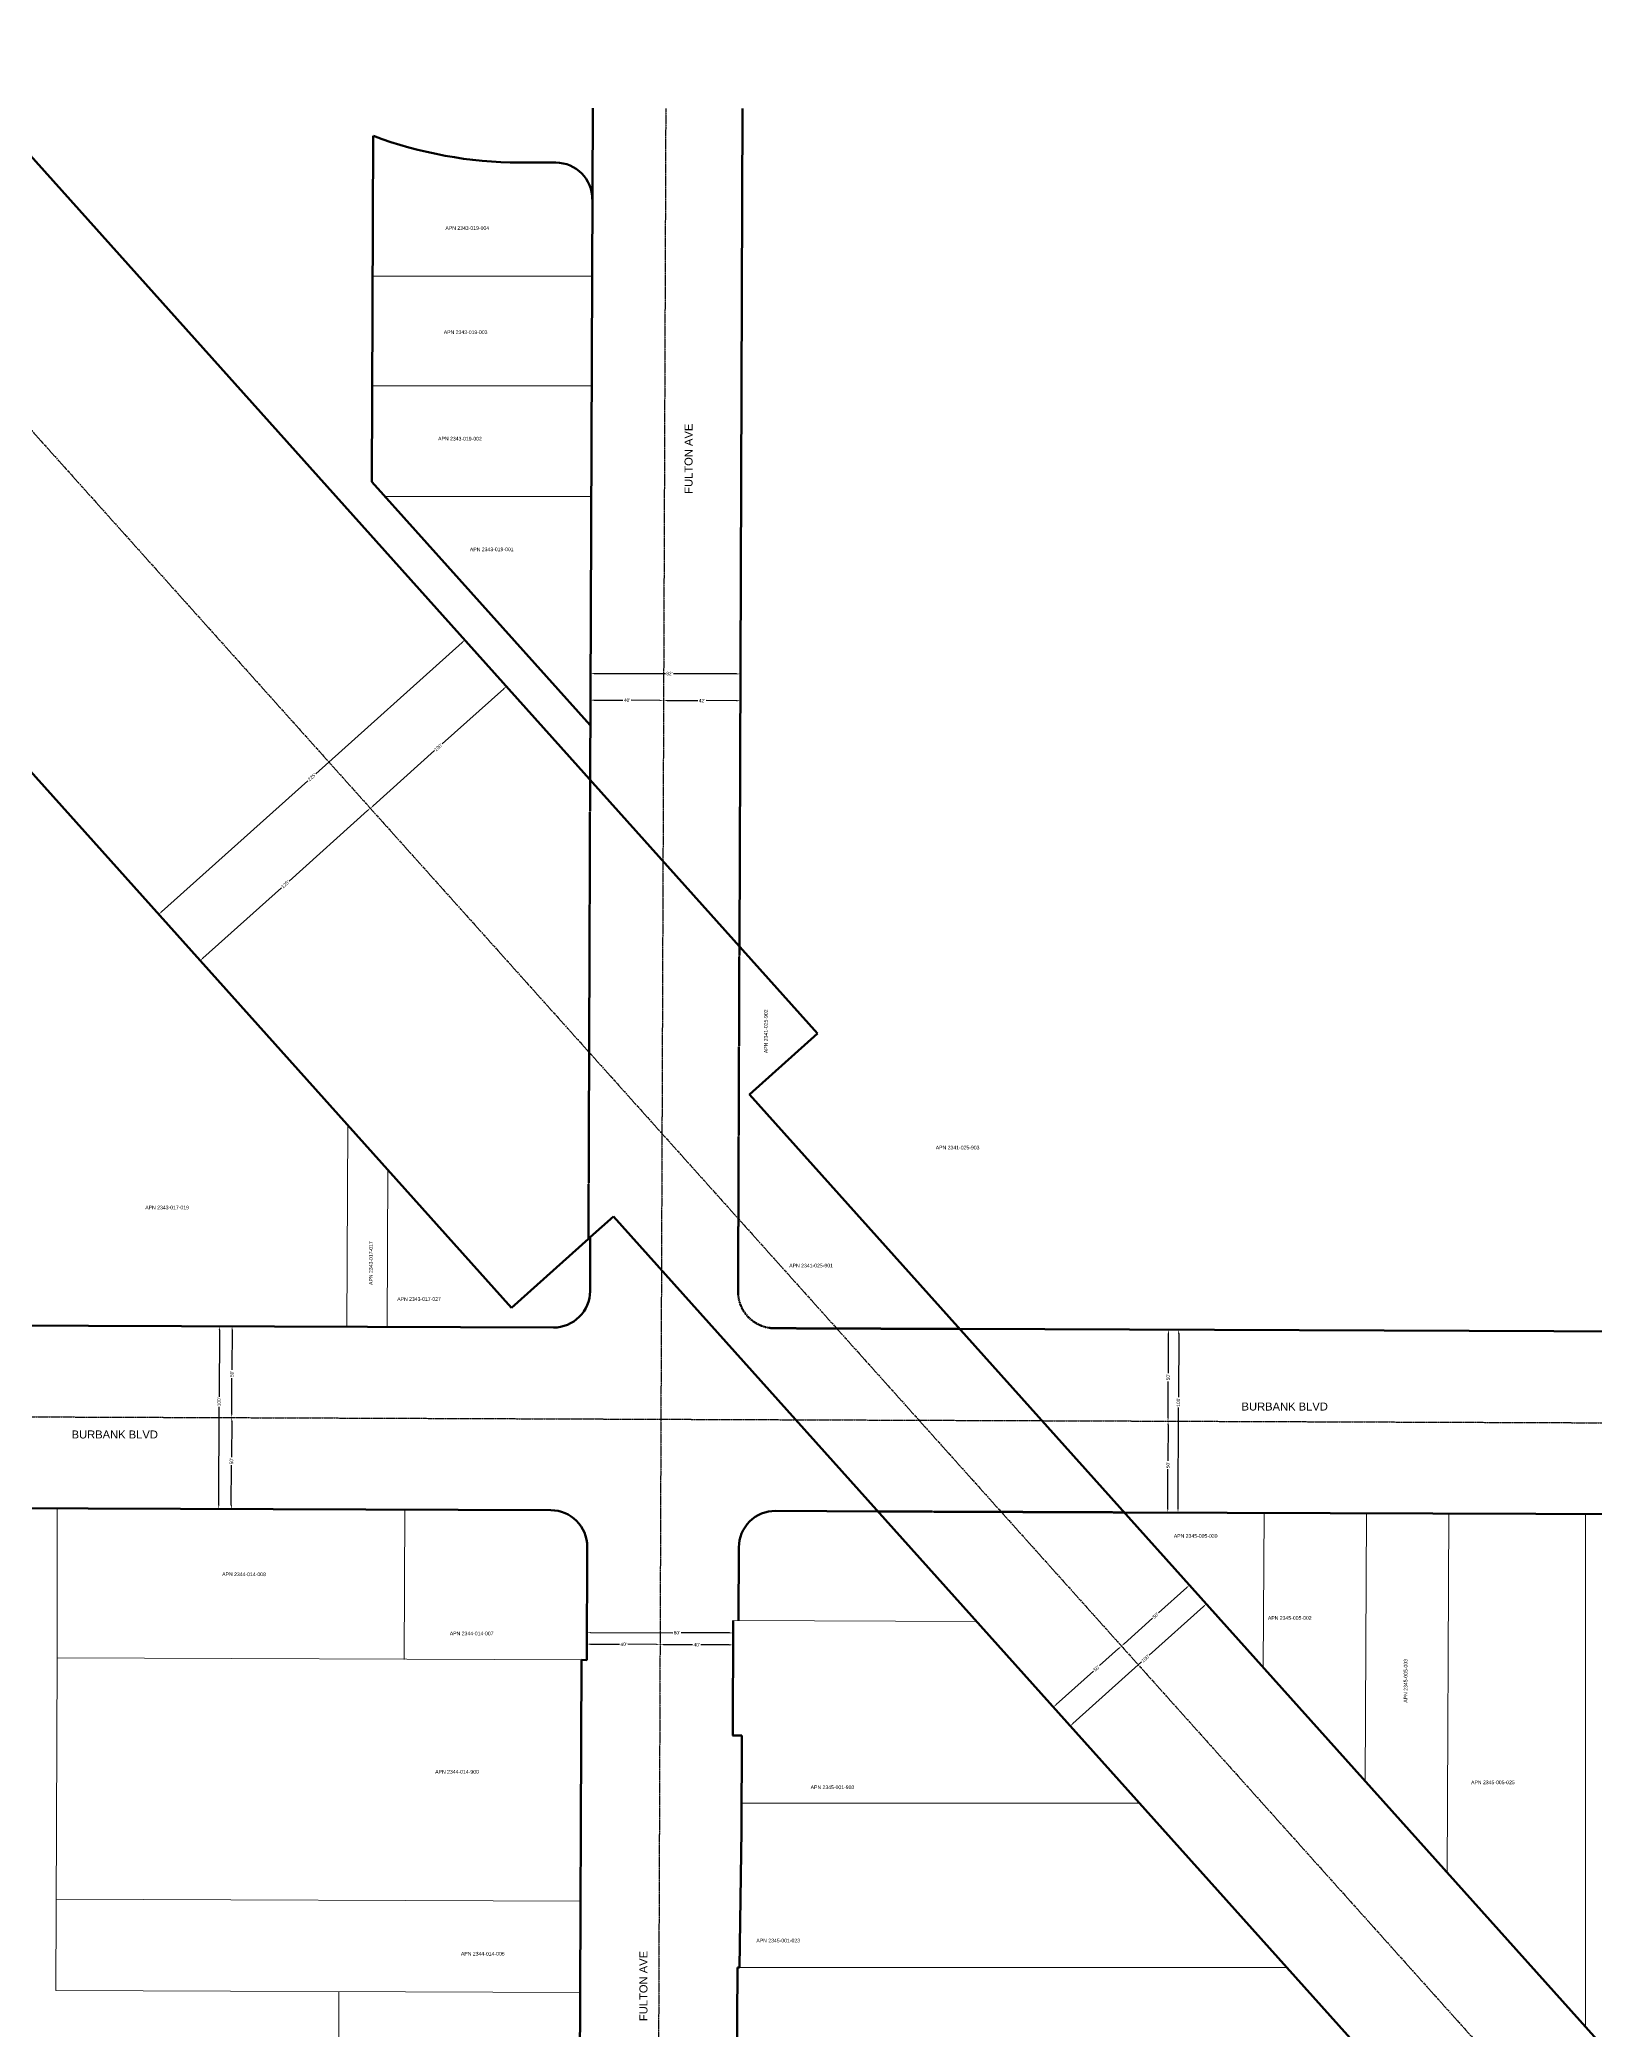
# Model space of a CAD drawing. Header units: feet. Extents: x 6431898 to 6439083, y 1883907 to 1887646.
# Drawn here: x 6433525 to 6434376, y 1884961 to 1886050 of the extents above; entities that cross this region are included whole.
import ezdxf

# ---------------------------------------------------------------- set-up
doc = ezdxf.new("R2010")
doc.units = ezdxf.units.FT
doc.header["$MEASUREMENT"] = 0
doc.linetypes.add('CENTER2', pattern=[1.125, 0.75, -0.125, 0.125, -0.125])
doc.linetypes.add('DASHED2', pattern=[0.375, 0.25, -0.125])
for name, color, linetype, lineweight in [('R-ANNO-LABL', 2, 'Continuous', 30), ('R-PROP-PRCL', 4, 'Continuous', 18), ('R-Row-Authority', 30, 'Continuous', 140), ('R-Row-Ease', 5, 'DASHED2', 50), ('R-Row-Misc-Txto', 171, 'Continuous', 5), ('R-Row-Scl', 1, 'CENTER2', 25), ('R-Row-Sname', 8, 'Continuous', 0), ('R-Row-Srow', 6, 'Continuous', 50)]:
    doc.layers.add(name, color=color, linetype=linetype, lineweight=lineweight)
doc.styles.add('G1_1 8_0', font='arial.ttf')
doc.styles.add('G4_7 32', font='arial.ttf', dxfattribs={"height": 0.219})
doc.styles.add('NCS1-Anno', font='arial.ttf', dxfattribs={"width": 0.8, "height": 0.09375})
doc.dimstyles.new('Annotative (NCS1)', dxfattribs={"dimscale": 100, "dimtxt": 0.09375, "dimasz": 0.1, "dimexe": 0.1, "dimexo": 0.04, "dimgap": 0.05, "dimtad": 0, "dimdec": 3, "dimzin": 0, "dimdsep": 46, "dimtxsty": 'NCS1-Anno', "dimcen": 0.05, "dimaunit": 1, "dimadec": 3, "dimazin": 0, "dimtfac": 1, "dimtdec": 3, "dimtofl": 0, "dimtmove": 0, "dimatfit": 3, "dimfxl": 0.1, "dimtolj": 1, "dimtzin": 0, "dimarcsym": 0})

# ---------------------------------------------------------------- blocks, each defined once
blk = doc.blocks.new('*D2026')
at = {"layer": 'Defpoints', "color": 0}
for p in [(6433826.9, 1885688.6), (6433866.9, 1885688.5), (6433866.9, 1885688)]:
    blk.add_point(p, dxfattribs=at)
at = {"layer": 'R-ANNO-LABL', "color": 0, "lineweight": -2}
for p, q in [((6433828.9, 1885688.1), (6433844.6, 1885688.1)), ((6433864.9, 1885688), (6433849.2, 1885688.1))]:
    blk.add_line(p, q, dxfattribs=at)
at = {"layer": 'R-ANNO-LABL', "color": 0}
for points in [[(6433828.9, 1885688.5), (6433828.9, 1885687.8), (6433826.9, 1885688.1)], [(6433864.9, 1885688.3), (6433864.9, 1885687.7), (6433866.9, 1885688)]]:
    blk.add_solid(points, dxfattribs=at)
at = {"layer": 'R-ANNO-LABL', "color": 0, "insert": (6433846.9, 1885688.1), "char_height": 1.88, "attachment_point": 5, "rotation": 359.7862, "style": 'NCS1-Anno'}
blk.add_mtext("\\A1;40'", dxfattribs=at)
blk = doc.blocks.new('*D2027')
at = {"layer": 'Defpoints', "color": 0}
for p in [(6433866.9, 1885688), (6433908.9, 1885687.8), (6433908.9, 1885687.8)]:
    blk.add_point(p, dxfattribs=at)
at = {"layer": 'R-ANNO-LABL', "color": 0, "lineweight": -2}
for p, q in [((6433868.9, 1885688), (6433885.6, 1885687.9)), ((6433906.9, 1885687.8), (6433890.2, 1885687.9))]:
    blk.add_line(p, q, dxfattribs=at)
at = {"layer": 'R-ANNO-LABL', "color": 0}
for points in [[(6433868.9, 1885688.3), (6433868.9, 1885687.6), (6433866.9, 1885688)], [(6433906.9, 1885688.2), (6433906.9, 1885687.5), (6433908.9, 1885687.8)]]:
    blk.add_solid(points, dxfattribs=at)
at = {"layer": 'R-ANNO-LABL', "color": 0, "insert": (6433887.9, 1885687.9), "char_height": 1.88, "attachment_point": 5, "rotation": 359.7849, "style": 'NCS1-Anno'}
blk.add_mtext("\\A1;42'", dxfattribs=at)
blk = doc.blocks.new('*D2028')
at = {"layer": 'Defpoints', "color": 0}
for p in [(6433826.9, 1885703.8), (6433908.9, 1885703.5), (6433908.9, 1885702.5)]:
    blk.add_point(p, dxfattribs=at)
at = {"layer": 'R-ANNO-LABL', "color": 0, "lineweight": -2}
for p, q in [((6433828.9, 1885702.8), (6433867.9, 1885702.7)), ((6433906.9, 1885702.5), (6433872.4, 1885702.6))]:
    blk.add_line(p, q, dxfattribs=at)
at = {"layer": 'R-ANNO-LABL', "color": 0}
for points in [[(6433828.9, 1885703.1), (6433828.9, 1885702.5), (6433826.9, 1885702.8)], [(6433906.9, 1885702.8), (6433906.9, 1885702.2), (6433908.9, 1885702.5)]]:
    blk.add_solid(points, dxfattribs=at)
at = {"layer": 'R-ANNO-LABL', "color": 0, "insert": (6433870.1, 1885702.7), "char_height": 1.88, "attachment_point": 5, "rotation": 359.7861, "style": 'NCS1-Anno'}
blk.add_mtext("\\A1;82'", dxfattribs=at)
blk = doc.blocks.new('*D2029')
at = {"layer": 'Defpoints', "color": 0}
for p in [(6433780.6, 1885695.9), (6433706.2, 1885629.2), (6433706.4, 1885628.9)]:
    blk.add_point(p, dxfattribs=at)
at = {"layer": 'R-ANNO-LABL', "color": 0, "lineweight": -2}
for p, q in [((6433779.4, 1885694.4), (6433745.7, 1885664.2)), ((6433707.9, 1885630.3), (6433741.6, 1885660.5))]:
    blk.add_line(p, q, dxfattribs=at)
at = {"layer": 'R-ANNO-LABL', "color": 0}
for points in [[(6433779.1, 1885694.6), (6433779.6, 1885694.1), (6433780.9, 1885695.7)], [(6433707.7, 1885630.5), (6433708.1, 1885630), (6433706.4, 1885628.9)]]:
    blk.add_solid(points, dxfattribs=at)
at = {"layer": 'R-ANNO-LABL', "color": 0, "insert": (6433743.6, 1885662.3), "char_height": 1.88, "attachment_point": 5, "rotation": 41.8754, "style": 'NCS1-Anno'}
blk.add_mtext("\\A1;100'", dxfattribs=at)
blk = doc.blocks.new('*D2030')
at = {"layer": 'Defpoints', "color": 0}
for p in [(6433706.4, 1885628.9), (6433613.3, 1885545.6), (6433613.3, 1885545.5)]:
    blk.add_point(p, dxfattribs=at)
at = {"layer": 'R-ANNO-LABL', "color": 0, "lineweight": -2}
for p, q in [((6433704.9, 1885627.7), (6433661.9, 1885589.1)), ((6433614.8, 1885546.9), (6433657.7, 1885585.4))]:
    blk.add_line(p, q, dxfattribs=at)
at = {"layer": 'R-ANNO-LABL', "color": 0}
for points in [[(6433704.6, 1885627.9), (6433705.1, 1885627.4), (6433706.3, 1885629)], [(6433614.5, 1885547.1), (6433615, 1885546.7), (6433613.3, 1885545.6)]]:
    blk.add_solid(points, dxfattribs=at)
at = {"layer": 'R-ANNO-LABL', "color": 0, "insert": (6433659.8, 1885587.3), "char_height": 1.88, "attachment_point": 5, "rotation": 41.8754, "style": 'NCS1-Anno'}
blk.add_mtext("\\A1;125'", dxfattribs=at)
blk = doc.blocks.new('*D2031')
at = {"layer": 'Defpoints', "color": 0}
for p in [(6433757.5, 1885721.7), (6433758.1, 1885721.1), (6433590, 1885571.5)]:
    blk.add_point(p, dxfattribs=at)
at = {"layer": 'R-ANNO-LABL', "color": 0, "lineweight": -2}
for p, q in [((6433756.6, 1885719.7), (6433676.5, 1885647.9)), ((6433592.1, 1885572.2), (6433672.2, 1885644))]:
    blk.add_line(p, q, dxfattribs=at)
at = {"layer": 'R-ANNO-LABL', "color": 0}
for points in [[(6433756.4, 1885720), (6433756.9, 1885719.5), (6433758.1, 1885721.1)], [(6433591.9, 1885572.5), (6433592.3, 1885572), (6433590.6, 1885570.9)]]:
    blk.add_solid(points, dxfattribs=at)
at = {"layer": 'R-ANNO-LABL', "color": 0, "insert": (6433674.4, 1885646), "char_height": 1.88, "attachment_point": 5, "rotation": 41.8754, "style": 'NCS1-Anno'}
blk.add_mtext("\\A1;225'", dxfattribs=at)
blk = doc.blocks.new('*D2032')
at = {"layer": 'Defpoints', "color": 0}
for p in [(6433630.9, 1885345.4), (6433630.5, 1885295.4), (6433630.7, 1885295.4)]:
    blk.add_point(p, dxfattribs=at)
at = {"layer": 'R-ANNO-LABL', "color": 0, "lineweight": -2}
for p, q in [((6433630.7, 1885343.4), (6433630.6, 1885321.6)), ((6433630.6, 1885297.4), (6433630.6, 1885317))]:
    blk.add_line(p, q, dxfattribs=at)
at = {"layer": 'R-ANNO-LABL', "color": 0}
for points in [[(6433630.4, 1885343.4), (6433631.1, 1885343.4), (6433630.7, 1885345.4)], [(6433630.2, 1885297.4), (6433630.9, 1885297.4), (6433630.5, 1885295.4)]]:
    blk.add_solid(points, dxfattribs=at)
at = {"layer": 'R-ANNO-LABL', "color": 0, "insert": (6433630.6, 1885319.3), "char_height": 1.88, "attachment_point": 5, "rotation": 89.7838, "style": 'NCS1-Anno'}
blk.add_mtext("\\A1;50'", dxfattribs=at)
blk = doc.blocks.new('*D2033')
at = {"layer": 'Defpoints', "color": 0}
for p in [(6433630.4, 1885295.4), (6433630.2, 1885245.4), (6433630.3, 1885245.4)]:
    blk.add_point(p, dxfattribs=at)
at = {"layer": 'R-ANNO-LABL', "color": 0, "lineweight": -2}
for p, q in [((6433630.5, 1885293.4), (6433630.4, 1885273.8)), ((6433630.3, 1885247.4), (6433630.4, 1885269.3))]:
    blk.add_line(p, q, dxfattribs=at)
at = {"layer": 'R-ANNO-LABL', "color": 0}
for points in [[(6433630.2, 1885293.4), (6433630.9, 1885293.4), (6433630.5, 1885295.4)], [(6433630, 1885247.4), (6433630.7, 1885247.4), (6433630.3, 1885245.4)]]:
    blk.add_solid(points, dxfattribs=at)
at = {"layer": 'R-ANNO-LABL', "color": 0, "insert": (6433630.4, 1885271.5), "char_height": 1.88, "attachment_point": 5, "rotation": 89.7838, "style": 'NCS1-Anno'}
blk.add_mtext("\\A1;50'", dxfattribs=at)
blk = doc.blocks.new('*D2034')
at = {"layer": 'Defpoints', "color": 0}
for p in [(6433619.9, 1885345.4), (6433619.5, 1885245.4), (6433623.4, 1885245.4)]:
    blk.add_point(p, dxfattribs=at)
at = {"layer": 'R-ANNO-LABL', "color": 0, "lineweight": -2}
for p, q in [((6433623.8, 1885343.4), (6433623.6, 1885306.8)), ((6433623.4, 1885247.4), (6433623.6, 1885301.2))]:
    blk.add_line(p, q, dxfattribs=at)
at = {"layer": 'R-ANNO-LABL', "color": 0}
for points in [[(6433623.4, 1885343.4), (6433624.1, 1885343.4), (6433623.8, 1885345.4)], [(6433623.1, 1885247.4), (6433623.7, 1885247.4), (6433623.4, 1885245.4)]]:
    blk.add_solid(points, dxfattribs=at)
at = {"layer": 'R-ANNO-LABL', "color": 0, "insert": (6433623.6, 1885304), "char_height": 1.88, "attachment_point": 5, "rotation": 89.7838, "style": 'NCS1-Anno'}
blk.add_mtext("\\A1;100'", dxfattribs=at)
blk = doc.blocks.new('*D2035')
at = {"layer": 'Defpoints', "color": 0}
for p in [(6434137.2, 1885343.5), (6434137, 1885293.5), (6434143, 1885293.4)]:
    blk.add_point(p, dxfattribs=at)
at = {"layer": 'R-ANNO-LABL', "color": 0, "lineweight": -2}
for p, q in [((6434143.2, 1885341.4), (6434143.1, 1885319.7)), ((6434143.1, 1885295.4), (6434143.1, 1885315.2))]:
    blk.add_line(p, q, dxfattribs=at)
at = {"layer": 'R-ANNO-LABL', "color": 0}
for points in [[(6434142.9, 1885341.4), (6434143.6, 1885341.4), (6434143.2, 1885343.4)], [(6434142.7, 1885295.4), (6434143.4, 1885295.4), (6434143, 1885293.4)]]:
    blk.add_solid(points, dxfattribs=at)
at = {"layer": 'R-ANNO-LABL', "color": 0, "insert": (6434143.1, 1885317.5), "char_height": 1.88, "attachment_point": 5, "rotation": 89.7838, "style": 'NCS1-Anno'}
blk.add_mtext("\\A1;50'", dxfattribs=at)
blk = doc.blocks.new('*D2036')
at = {"layer": 'Defpoints', "color": 0}
for p in [(6434136.1, 1885293.5), (6434143.1, 1885293.4), (6434136, 1885243.5)]:
    blk.add_point(p, dxfattribs=at)
at = {"layer": 'R-ANNO-LABL', "color": 0, "lineweight": -2}
for p, q in [((6434143.1, 1885291.4), (6434143, 1885271.7)), ((6434142.9, 1885245.4), (6434143, 1885267.2))]:
    blk.add_line(p, q, dxfattribs=at)
at = {"layer": 'R-ANNO-LABL', "color": 0}
for points in [[(6434142.7, 1885291.4), (6434143.4, 1885291.4), (6434143.1, 1885293.4)], [(6434142.6, 1885245.4), (6434143.2, 1885245.4), (6434142.9, 1885243.4)]]:
    blk.add_solid(points, dxfattribs=at)
at = {"layer": 'R-ANNO-LABL', "color": 0, "insert": (6434143, 1885269.4), "char_height": 1.88, "attachment_point": 5, "rotation": 89.7838, "style": 'NCS1-Anno'}
blk.add_mtext("\\A1;50'", dxfattribs=at)
blk = doc.blocks.new('*D2037')
at = {"layer": 'Defpoints', "color": 0}
for p in [(6433825, 1885177.8), (6433825, 1885177.8), (6433905, 1885177.5)]:
    blk.add_point(p, dxfattribs=at)
at = {"layer": 'R-ANNO-LABL', "color": 0, "lineweight": -2}
for p, q in [((6433827, 1885177.8), (6433871.9, 1885177.6)), ((6433903, 1885177.5), (6433876.5, 1885177.6))]:
    blk.add_line(p, q, dxfattribs=at)
at = {"layer": 'R-ANNO-LABL', "color": 0}
for points in [[(6433827, 1885178.1), (6433827, 1885177.5), (6433825, 1885177.8)], [(6433903, 1885177.8), (6433903, 1885177.2), (6433905, 1885177.5)]]:
    blk.add_solid(points, dxfattribs=at)
at = {"layer": 'R-ANNO-LABL', "color": 0, "insert": (6433874.2, 1885177.6), "char_height": 1.88, "attachment_point": 5, "rotation": 359.7861, "style": 'NCS1-Anno'}
blk.add_mtext("\\A1;80'", dxfattribs=at)
blk = doc.blocks.new('*D2038')
at = {"layer": 'Defpoints', "color": 0}
for p in [(6433864.9, 1885171.1), (6433865, 1885172.3), (6433905, 1885172.1)]:
    blk.add_point(p, dxfattribs=at)
at = {"layer": 'R-ANNO-LABL', "color": 0, "lineweight": -2}
for p, q in [((6433866.9, 1885171.1), (6433882.7, 1885171.1)), ((6433902.9, 1885171), (6433887.3, 1885171))]:
    blk.add_line(p, q, dxfattribs=at)
at = {"layer": 'R-ANNO-LABL', "color": 0}
for points in [[(6433867, 1885171.4), (6433866.9, 1885170.8), (6433864.9, 1885171.1)], [(6433903, 1885171.3), (6433902.9, 1885170.6), (6433904.9, 1885171)]]:
    blk.add_solid(points, dxfattribs=at)
at = {"layer": 'R-ANNO-LABL', "color": 0, "insert": (6433885, 1885171), "char_height": 1.88, "attachment_point": 5, "rotation": 359.7861, "style": 'NCS1-Anno'}
blk.add_mtext("\\A1;40'", dxfattribs=at)
blk = doc.blocks.new('*D2039')
at = {"layer": 'Defpoints', "color": 0}
for p in [(6433825, 1885172.3), (6433825, 1885171.4), (6433865, 1885172.1)]:
    blk.add_point(p, dxfattribs=at)
at = {"layer": 'R-ANNO-LABL', "color": 0, "lineweight": -2}
for p, q in [((6433827, 1885171.3), (6433842.7, 1885171.3)), ((6433863, 1885171.2), (6433847.3, 1885171.3))]:
    blk.add_line(p, q, dxfattribs=at)
at = {"layer": 'R-ANNO-LABL', "color": 0}
for points in [[(6433827, 1885171.7), (6433826.9, 1885171), (6433825, 1885171.4)], [(6433863, 1885171.5), (6433862.9, 1885170.9), (6433865, 1885171.2)]]:
    blk.add_solid(points, dxfattribs=at)
at = {"layer": 'R-ANNO-LABL', "color": 0, "insert": (6433845, 1885171.3), "char_height": 1.88, "attachment_point": 5, "rotation": 359.7861, "style": 'NCS1-Anno'}
blk.add_mtext("\\A1;40'", dxfattribs=at)
blk = doc.blocks.new('*D2040')
at = {"layer": 'Defpoints', "color": 0}
for p in [(6434148.2, 1885343.4), (6434147.8, 1885243.4), (6434148.5, 1885243.4)]:
    blk.add_point(p, dxfattribs=at)
at = {"layer": 'R-ANNO-LABL', "color": 0, "lineweight": -2}
for p, q in [((6434148.9, 1885341.4), (6434148.7, 1885306.5)), ((6434148.5, 1885245.4), (6434148.7, 1885301))]:
    blk.add_line(p, q, dxfattribs=at)
at = {"layer": 'R-ANNO-LABL', "color": 0}
for points in [[(6434148.5, 1885341.4), (6434149.2, 1885341.4), (6434148.9, 1885343.4)], [(6434148.2, 1885245.4), (6434148.8, 1885245.4), (6434148.5, 1885243.4)]]:
    blk.add_solid(points, dxfattribs=at)
at = {"layer": 'R-ANNO-LABL', "color": 0, "insert": (6434148.7, 1885303.8), "char_height": 1.88, "attachment_point": 5, "rotation": 89.7838, "style": 'NCS1-Anno'}
blk.add_mtext("\\A1;100'", dxfattribs=at)
blk = doc.blocks.new('*D2042')
at = {"layer": 'Defpoints', "color": 0}
for p in [(6434161.3, 1885196.4), (6434117.6, 1885170.3), (6434124.1, 1885163)]:
    blk.add_point(p, dxfattribs=at)
at = {"layer": 'R-ANNO-LABL', "color": 0, "lineweight": -2}
for p, q in [((6434153.3, 1885202.3), (6434137.9, 1885188.5)), ((6434119, 1885171.6), (6434134.5, 1885185.5))]:
    blk.add_line(p, q, dxfattribs=at)
at = {"layer": 'R-ANNO-LABL', "color": 0}
for points in [[(6434153.1, 1885202.6), (6434153.5, 1885202.1), (6434154.8, 1885203.7)], [(6434118.8, 1885171.9), (6434119.3, 1885171.4), (6434117.6, 1885170.3)]]:
    blk.add_solid(points, dxfattribs=at)
at = {"layer": 'R-ANNO-LABL', "color": 0, "insert": (6434136.2, 1885187), "char_height": 1.88, "attachment_point": 5, "rotation": 41.8737, "style": 'NCS1-Anno'}
blk.add_mtext("\\A1;50'", dxfattribs=at)
blk = doc.blocks.new('*D2043')
at = {"layer": 'Defpoints', "color": 0}
for p in [(6434123.8, 1885163.4), (6434080.3, 1885136.9), (6434086.5, 1885130)]:
    blk.add_point(p, dxfattribs=at)
at = {"layer": 'R-ANNO-LABL', "color": 0, "lineweight": -2}
for p, q in [((6434116, 1885169), (6434105.6, 1885159.6)), ((6434081.8, 1885138.3), (6434102.2, 1885156.5))]:
    blk.add_line(p, q, dxfattribs=at)
at = {"layer": 'R-ANNO-LABL', "color": 0}
for points in [[(6434115.8, 1885169.2), (6434116.3, 1885168.7), (6434117.5, 1885170.3)], [(6434081.6, 1885138.5), (6434082, 1885138), (6434080.3, 1885136.9)]]:
    blk.add_solid(points, dxfattribs=at)
at = {"layer": 'R-ANNO-LABL', "color": 0, "insert": (6434103.9, 1885158.1), "char_height": 1.88, "attachment_point": 5, "rotation": 41.8737, "style": 'NCS1-Anno'}
blk.add_mtext("\\A1;50'", dxfattribs=at)
blk = doc.blocks.new('*D2044')
at = {"layer": 'Defpoints', "color": 0}
for p in [(6434164.3, 1885193.1), (6434089.6, 1885126.6), (6434089.8, 1885126.3)]:
    blk.add_point(p, dxfattribs=at)
at = {"layer": 'R-ANNO-LABL', "color": 0, "lineweight": -2}
for p, q in [((6434162.5, 1885192), (6434132.8, 1885165.4)), ((6434091, 1885127.9), (6434128.6, 1885161.6))]:
    blk.add_line(p, q, dxfattribs=at)
at = {"layer": 'R-ANNO-LABL', "color": 0}
for points in [[(6434162.3, 1885192.3), (6434162.8, 1885191.8), (6434164, 1885193.4)], [(6434090.8, 1885128.2), (6434091.3, 1885127.7), (6434089.6, 1885126.6)]]:
    blk.add_solid(points, dxfattribs=at)
at = {"layer": 'R-ANNO-LABL', "color": 0, "insert": (6434130.7, 1885163.5), "char_height": 1.88, "attachment_point": 5, "rotation": 41.8737, "style": 'NCS1-Anno'}
blk.add_mtext("\\A1;100'", dxfattribs=at)

msp = doc.modelspace()

# ---------------------------------------------------------------- linework, layer by layer
at = {"layer": 'R-PROP-PRCL'}
for p, q in [((6433707.7, 1885920.2), (6433827.7, 1885920.2)), ((6433707.5, 1885860.2), (6433827.5, 1885860.2)), ((6433714.5, 1885799.7), (6433827.3, 1885799.7)), ((6433693.6, 1885345.1), (6433694, 1885455.5)), ((6433715.6, 1885345.1), (6433715.9, 1885431.1)), ((6433534.9, 1885163.8), (6433534.9, 1885245.7)), ((6433725.2, 1885245), (6433724.9, 1885163)), ((6434195.1, 1885158.7), (6434195.6, 1885243.2)), ((6434250.9, 1885096.5), (6434251.6, 1885243)), ((6434295.9, 1885046.2), (6434296.7, 1885242.9)), ((6434371.5, 1885242.6), (6434371.5, 1884961.8)), ((6434038.3, 1885183.8), (6433905, 1885184.3)), ((6433534.2, 1884981.8), (6433534.9, 1885163.8)), ((6433534.9, 1885163.8), (6433821.9, 1885162.7)), ((6433909.6, 1885084.3), (6434127.5, 1885084.3)), ((6433534.4, 1885031.8), (6433821.4, 1885030.6)), ((6433908.4, 1884994.3), (6434208.1, 1884994.3)), ((6433534.2, 1884981.8), (6433821.2, 1884980.6)), ((6433689.2, 1884981.2), (6433689.2, 1884743.2))]:
    msp.add_line(p, q, dxfattribs=at)
at = {"layer": 'R-Row-Authority'}
for p, q in [((6433951.2, 1885505.7), (6432615.9, 1886995.2)), ((6432448.4, 1886845), (6433783.7, 1885355.5)), ((6433839.5, 1885405.5), (6433826.8, 1885394.1)), ((6433839.5, 1885405.5), (6434487.1, 1884683.1)), ((6433825.8, 1885393.2), (6433783.7, 1885355.5))]:
    msp.add_line(p, q, dxfattribs=at)
msp.add_lwpolyline([(6433951.2, 1885505.7), (6433914, 1885472.3), (6434561.6, 1884749.9, 0.000327), (6434581.6, 1884727.6, 0.000654), (6434601.6, 1884705.4, 0.000982), (6434621.6, 1884683.3, 0.001309), (6434641.7, 1884661.4, 0.001636), (6434661.8, 1884639.6, 0.001963), (6434682.1, 1884618, 0.002291), (6434702.5, 1884596.7, 0.002618), (6434723.1, 1884575.6, 0.002945), (6434743.9, 1884554.8, 0.003273), (6434764.8, 1884534.2, 0.003603), (6434786.1, 1884514, 0.167758), (6435893.9, 1884017.8, 0.003603)], format="xyb", dxfattribs=at)
at = {"layer": 'R-Row-Ease'}
for p, q in [((6433826.7, 1885644.5), (6433825.8, 1885393.2)), ((6433908.4, 1885553.5), (6433907.7, 1885364.3)), ((6433927.6, 1885344.3), (6434029.1, 1885343.9)), ((6433984.3, 1885244), (6434119, 1885243.5))]:
    msp.add_line(p, q, dxfattribs=at)
msp.add_arc((6433927.7, 1885364.3), 20, 179.7861, 269.7838, dxfattribs=at)
at = {"layer": 'R-Row-Scl'}
for p, q in [((6433868.1, 1886012.1), (6433862.3, 1884450.8)), ((6433205.1, 1885297), (6435185, 1885289.5)), ((6433907.3, 1884994.3), (6433907.3, 1884994.3))]:
    msp.add_line(p, q, dxfattribs=at)
msp.add_lwpolyline([(6431898.2, 1887645.9), (6433866, 1885450.9), (6434524.4, 1884716.5, 0.000327), (6434544.4, 1884694.2, 0.000654), (6434564.5, 1884671.9, 0.000982), (6434584.6, 1884649.7, 0.001309), (6434604.9, 1884627.5, 0.001636), (6434625.3, 1884605.5, 0.001963), (6434645.8, 1884583.7, 0.002291), (6434666.5, 1884562, 0.002618), (6434687.5, 1884540.5, 0.002945), (6434708.7, 1884519.3, 0.003273), (6434730.1, 1884498.3, 0.003603), (6434751.9, 1884477.6, 0.167758), (6435889.5, 1883968, 0.003603)], format="xyb", dxfattribs=at)
at = {"layer": 'R-Row-Srow'}
for p, q in [((6433828.1, 1886012.3), (6433826.7, 1885644.5)), ((6433910.1, 1886012), (6433908.4, 1885553.5)), ((6433707.3, 1885807.7), (6433708, 1885997.1)), ((6433808, 1885982.4), (6433787.9, 1885982.4)), ((6433707.3, 1885807.7), (6433826.8, 1885674.4)), ((6433826.8, 1885394.1), (6433825.8, 1885393.2)), ((6433826.8, 1885394.1), (6433826.7, 1885364.6)), ((6433205.3, 1885347), (6433806.6, 1885344.7)), ((6434029.1, 1885343.9), (6435134, 1885339.7)), ((6434029.1, 1885343.9), (6435185.2, 1885339.5)), ((6433204.9, 1885247), (6433805.2, 1885244.7)), ((6433928.2, 1885244.3), (6433984.3, 1885244)), ((6434119, 1885243.5), (6435184.9, 1885239.5)), ((6433825.1, 1885224.6), (6433824.9, 1885162.6)), ((6433908.1, 1885224.3), (6433908, 1885184.3)), ((6433905, 1885184.3), (6433904.8, 1885121.3)), ((6433821.9, 1885162.7), (6433819.3, 1884450.9)), ((6433824.9, 1885162.6), (6433821.9, 1885162.7)), ((6433909.8, 1885121.3), (6433904.7, 1885121.3)), ((6433909.8, 1885121.3), (6433909.6, 1885069.3)), ((6433909.6, 1885069.3), (6433908.4, 1884994.3)), ((6433907.3, 1884994.3), (6433907, 1884926.8)), ((6433907.3, 1884994.3), (6433908.4, 1884994.3))]:
    msp.add_line(p, q, dxfattribs=at)
for centre, radius, start, end in [((6433788.9, 1886212.4), 230, 249.42, 269.7675), ((6433807.9, 1885962.4), 20, 359.7675, 89.7675), ((6433806.7, 1885364.7), 20, 269.7838, 359.7861), ((6433805.1, 1885224.7), 20, 359.7861, 89.7838), ((6433928.1, 1885224.3), 20, 89.7838, 179.7861)]:
    msp.add_arc(centre, radius, start, end, dxfattribs=at)

# ---------------------------------------------------------------- texts
at = {"layer": 'R-Row-Misc-Txto', "style": 'G1_1 8_0'}
for s, p in [('APN 2343-019-004', (6433747.5, 1885945.6)), ('APN 2343-019-003', (6433746.6, 1885888.6)), ('APN 2343-019-002', (6433743.5, 1885830.3)), ('APN 2343-019-001', (6433760.9, 1885769.7)), ('APN 2341-025-903', (6434015.9, 1885442.2)), ('APN 2343-017-019', (6433583.2, 1885409.4)), ('APN 2341-025-901', (6433935.7, 1885377.6)), ('APN 2343-017-027', (6433721.1, 1885359.3)), ('APN 2345-005-030', (6434146.2, 1885229.6)), ('APN 2344-014-008', (6433625.3, 1885208.6)), ('APN 2344-014-007', (6433749.9, 1885176.2)), ('APN 2345-005-002', (6434197.7, 1885184.7)), ('APN 2344-014-900', (6433741.9, 1885100.5)), ('APN 2345-001-903', (6433947.4, 1885092)), ('APN 2345-005-025', (6434308.9, 1885094.7)), ('APN 2344-014-005', (6433756, 1885000.9)), ('APN 2345-001-023', (6433917.7, 1885008.1))]:
    msp.add_text(s, height=2, dxfattribs=at).set_placement(p)
for s, p in [('APN 2341-025-902', (6433923.9, 1885494.9)), ('APN 2343-017-017', (6433707.7, 1885368)), ('APN 2345-005-003', (6434274.1, 1885139.3))]:
    msp.add_text(s, height=2, rotation=90, dxfattribs=at).set_placement(p)
at = {"layer": 'R-Row-Sname', "char_height": 4.38, "width": 56.08, "attachment_point": 1, "rotation": 90, "style": 'G4_7 32'}
for insert in [(6433878.4, 1885801.1, -677), (6433853.7, 1884965, -677)]:
    msp.add_mtext('FULTON AVE', dxfattribs=dict(at, insert=insert))
at = {"layer": 'R-Row-Sname', "char_height": 4.38, "width": 56.08, "attachment_point": 8, "line_spacing_factor": 0.8, "style": 'G4_7 32'}
for insert in [(6434206.9, 1885299.2), (6433566.5, 1885283.9)]:
    msp.add_mtext('BURBANK BLVD', dxfattribs=dict(at, insert=insert))

# ---------------------------------------------------------------- dimensions: what is measured, and where the dimension line sits
at = {"layer": 'R-ANNO-LABL'}
for p1, p2, distance, picture, middle in [((6433590, 1885571.5), (6433757.5, 1885721.7), -0.9, '*D2031', (6433674.4, 1885646)), ((6433780.6, 1885695.9), (6433706.2, 1885629.2), 0.4, '*D2029', (6433743.6, 1885662.3)), ((6433826.9, 1885688.6), (6433866.9, 1885688.5), -0.5, '*D2026', (6433846.9, 1885688.1)), ((6433866.9, 1885688), (6433908.9, 1885687.8), 0, '*D2027', (6433887.9, 1885687.9)), ((6433706.4, 1885628.9), (6433613.3, 1885545.5), -0.1, '*D2030', (6433659.8, 1885587.3))]:
    dim = msp.add_aligned_dim(p1=p1, p2=p2, distance=distance, dimstyle='Annotative (NCS1)', override={"dimdec": 0, "dimpost": "'", "dimse1": 1, "dimse2": 1}, dxfattribs=at)
    dim.commit()
    dim.dimension.update_dxf_attribs({"geometry": picture, "text_midpoint": middle})
for base, p1, p2, angle, picture, middle in [((6433908.9, 1885702.5), (6433826.9, 1885703.8), (6433908.9, 1885703.5), 359.7861, '*D2028', (6433870.1, 1885702.7)), ((6433623.4, 1885245.4), (6433619.9, 1885345.4), (6433619.5, 1885245.4), 269.7838, '*D2034', (6433623.6, 1885304)), ((6433630.5, 1885295.4), (6433630.9, 1885345.4), (6433630.7, 1885295.4), 269.7838, '*D2032', (6433630.6, 1885319.3)), ((6434143, 1885293.4), (6434137.2, 1885343.5), (6434137, 1885293.5), 269.7838, '*D2035', (6434143.1, 1885317.5)), ((6434148.5, 1885243.4), (6434148.2, 1885343.4), (6434147.8, 1885243.4), 269.7838, '*D2040', (6434148.7, 1885303.8)), ((6433630.3, 1885245.4), (6433630.4, 1885295.4), (6433630.2, 1885245.4), 269.7838, '*D2033', (6433630.4, 1885271.5)), ((6434143.1, 1885293.4), (6434136, 1885243.5), (6434136.1, 1885293.5), 89.7838, '*D2036', (6434143, 1885269.4)), ((6434117.6, 1885170.3), (6434161.3, 1885196.4), (6434124.1, 1885163), 221.8737, '*D2042', (6434136.2, 1885187)), ((6434089.6, 1885126.6), (6434164.3, 1885193.1), (6434089.8, 1885126.3), 221.8737, '*D2044', (6434130.7, 1885163.5)), ((6433825, 1885177.8), (6433905, 1885177.5), (6433825, 1885177.8), 179.7861, '*D2037', (6433874.2, 1885177.6)), ((6433825, 1885171.4), (6433865, 1885172.1), (6433825, 1885172.3), 179.7861, '*D2039', (6433845, 1885171.3)), ((6433864.9, 1885171.1), (6433905, 1885172.1), (6433865, 1885172.3), 179.7861, '*D2038', (6433885, 1885171)), ((6434080.3, 1885136.9), (6434123.8, 1885163.4), (6434086.5, 1885130), 221.8737, '*D2043', (6434103.9, 1885158.1))]:
    dim = msp.add_linear_dim(base=base, p1=p1, p2=p2, angle=angle, dimstyle='Annotative (NCS1)', override={"dimdec": 0, "dimpost": "'", "dimse1": 1, "dimse2": 1}, dxfattribs=at)
    dim.commit()
    dim.dimension.update_dxf_attribs({"geometry": picture, "text_midpoint": middle, "dimtype": 161})

doc.saveas('drawing.dxf')
